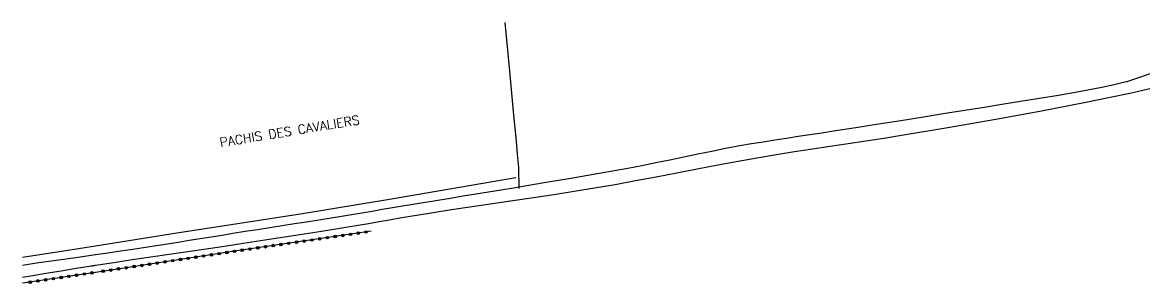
# Model space of a CAD drawing. Header units: millimetres. Extents: x 173000 to 174000, y 130000 to 131001.
# Drawn here: x 173000 to 173215.3, y 130511.7 to 130561.9 of the extents above; entities that cross this region are included whole.
import ezdxf

# ---------------------------------------------------------------- set-up
doc = ezdxf.new("R2010")
doc.units = ezdxf.units.MM
doc.layers.get('0').update_dxf_attribs({"linetype": 'CONTINUOUS'})
for name, color, linetype in [('W0071', 7, 'CONTINUOUS'), ('W0323', 7, 'CONTINUOUS'), ('W0330', 7, 'CONTINUOUS'), ('W0989', 7, 'CONTINUOUS')]:
    doc.layers.add(name, color=color, linetype=linetype)
doc.styles.get("Standard").update_dxf_attribs({"font": 'romans.shx', "width": 0.85})

# ---------------------------------------------------------------- blocks, each defined once
blk = doc.blocks.new('t323o')
at = {"color": 0, "linetype": 'Continuous'}
for radius in [0.25, 0.15]:
    blk.add_circle((0, 0), radius, dxfattribs=at)

msp = doc.modelspace()

# ---------------------------------------------------------------- linework, layer by layer
at = {"layer": 'W0071'}
for points in [[(173211.77, 130550.49), (173222.38, 130554.16)], [(173211.77, 130550.49), (173209.44, 130549.91), (173207.09, 130549.41), (173204.73, 130548.94), (173202.37, 130548.5), (173198.76, 130547.85), (173195.13, 130547.27), (173191.51, 130546.7), (173187.88, 130546.12), (173184.13, 130545.52), (173180.38, 130544.91), (173176.63, 130544.31), (173172.87, 130543.7), (173168.55, 130543.02), (173164.23, 130542.34), (173159.91, 130541.66), (173155.59, 130540.98), (173153.34, 130540.63), (173151.09, 130540.29), (173148.84, 130539.96), (173146.6, 130539.62), (173144.35, 130539.28), (173142.1, 130538.92), (173139.86, 130538.55), (173137.62, 130538.16), (173134.92, 130537.66), (173132.24, 130537.13), (173129.55, 130536.58), (173126.87, 130536.02), (173124.19, 130535.46), (173121.51, 130534.9), (173118.82, 130534.36), (173116.13, 130533.84), (173110.66, 130532.85), (173105.19, 130531.91), (173099.72, 130531), (173094.24, 130530.08), (173091.82, 130529.68), (173089.4, 130529.28), (173086.98, 130528.89), (173084.56, 130528.49), (173082.14, 130528.1), (173079.72, 130527.71), (173077.3, 130527.31), (173074.89, 130526.91), (173072.93, 130526.59), (173070.98, 130526.26), (173069.02, 130525.93), (173067.07, 130525.6), (173065.11, 130525.28), (173063.16, 130524.95), (173061.2, 130524.63), (173059.24, 130524.31), (173056.89, 130523.93), (173054.53, 130523.55), (173052.17, 130523.18), (173049.81, 130522.81), (173047.46, 130522.44), (173045.1, 130522.07), (173042.74, 130521.7), (173040.38, 130521.32), (173038.29, 130520.99), (173036.19, 130520.65), (173034.1, 130520.31), (173032, 130519.97), (173029.9, 130519.63), (173027.81, 130519.3), (173025.71, 130518.97), (173023.61, 130518.65), (173021.21, 130518.28), (173018.81, 130517.93), (173016.4, 130517.58), (173014, 130517.23)], [(173014, 130515.25), (173017.54, 130515.79), (173021.08, 130516.33), (173024.62, 130516.85), (173028.16, 130517.37), (173031.71, 130517.89), (173035.25, 130518.41), (173038.79, 130518.93), (173042.33, 130519.47), (173047.36, 130520.24), (173052.38, 130521.02), (173057.4, 130521.81), (173062.41, 130522.61), (173064.42, 130522.95), (173066.42, 130523.29), (173068.42, 130523.63), (173070.42, 130523.98), (173072.42, 130524.33), (173074.42, 130524.67), (173076.43, 130525.01), (173078.43, 130525.34), (173082.35, 130525.95), (173086.26, 130526.55), (173090.18, 130527.12), (173094.1, 130527.69), (173098.02, 130528.27), (173101.94, 130528.85), (173105.85, 130529.46), (173109.76, 130530.11), (173113.71, 130530.79), (173117.65, 130531.52), (173121.59, 130532.26), (173125.53, 130533.02), (173129.46, 130533.78), (173133.4, 130534.53), (173137.34, 130535.26), (173141.28, 130535.95), (173144.7, 130536.52), (173148.12, 130537.07), (173151.55, 130537.59), (173154.97, 130538.1), (173158.4, 130538.61), (173161.83, 130539.13), (173165.25, 130539.67), (173168.67, 130540.23), (173177.52, 130541.72), (173186.36, 130543.24), (173195.19, 130544.84), (173203.99, 130546.55), (173208.38, 130547.45), (173212.76, 130548.4), (173217.12, 130549.4)], [(173014, 130517.23), (173010.24, 130516.7), (173006.47, 130516.16), (173002.71, 130515.62), (173000, 130515.21)], [(173000, 130512.95), (173001.59, 130513.22), (173004.49, 130513.7), (173007.4, 130514.19), (173010.3, 130514.66), (173013.21, 130515.12), (173013.41, 130515.15), (173013.6, 130515.18), (173013.8, 130515.22), (173014, 130515.25)]]:
    msp.add_lwpolyline(points, dxfattribs=at)
at = {"layer": 'W0323'}
for points in [[(173066.88, 130521.77), (173041.11, 130517.99), (173018.26, 130514.51), (173014, 130513.88)], [(173014, 130513.88), (173000, 130511.78)]]:
    msp.add_lwpolyline(points, dxfattribs=at)
at = {"layer": 'W0330'}
for points in [[(173092.57, 130561.9), (173093.39, 130553.22), (173094.24, 130544.08), (173094.47, 130541.57), (173094.7, 130539.07), (173094.93, 130536.56), (173095.15, 130534.05)], [(173095.15, 130534.05), (173095.25, 130530.01)], [(173094.66, 130532.06), (173070.82, 130527.95), (173053.35, 130525.08), (173029.65, 130521.39), (173014, 130518.92)], [(173014, 130518.92), (173008.7, 130518.08), (173000, 130516.76)]]:
    msp.add_lwpolyline(points, dxfattribs=at)

# ---------------------------------------------------------------- block references
at = {"layer": 'W0323'}
for p, rotation in [((173058.5, 130520.54), 188.3489388196552), ((173059.99, 130520.76), 188.3489388196552), ((173061.47, 130520.98), 188.3489388196552), ((173062.96, 130521.19), 188.3489388196552), ((173064.44, 130521.41), 188.3489388196552), ((173065.92, 130521.63), 188.3489388196552), ((173043.66, 130518.36), 188.3489388196552), ((173045.15, 130518.58), 188.3489388196552), ((173046.63, 130518.8), 188.3489388196552), ((173048.11, 130519.02), 188.3489388196552), ((173049.6, 130519.23), 188.3489388196552), ((173051.08, 130519.45), 188.3489388196552), ((173052.57, 130519.67), 188.3489388196552), ((173054.05, 130519.89), 188.3489388196552), ((173055.54, 130520.1), 188.3489388196552), ((173057.02, 130520.32), 188.3489388196552), ((173028.83, 130516.12), 188.6483831169159), ((173030.31, 130516.35), 188.6483831169159), ((173031.8, 130516.57), 188.6483831169159), ((173033.28, 130516.8), 188.6483831169159), ((173034.76, 130517.02), 188.6483831169159), ((173036.25, 130517.25), 188.6483831169159), ((173037.73, 130517.47), 188.6483831169159), ((173039.21, 130517.7), 188.6483831169159), ((173040.69, 130517.92), 188.6483831169159), ((173042.18, 130518.14), 188.3489388196552), ((173015.48, 130514.1), 188.4993405867101), ((173016.97, 130514.32), 188.4993405867101), ((173018.45, 130514.54), 188.6483831169159), ((173019.93, 130514.77), 188.6483831169159), ((173021.42, 130514.99), 188.6483831169159), ((173022.9, 130515.22), 188.6483831169159), ((173024.38, 130515.44), 188.6483831169159), ((173025.87, 130515.67), 188.6483831169159), ((173027.35, 130515.89), 188.6483831169159), ((173001.48, 130512), 188.4993405867998), ((173002.97, 130512.23), 188.4993405867998), ((173004.45, 130512.45), 188.4993405867998), ((173005.93, 130512.67), 188.4993405867998), ((173007.42, 130512.89), 188.4993405867998), ((173008.9, 130513.11), 188.4993405867998), ((173010.38, 130513.34), 188.4993405867998), ((173011.87, 130513.56), 188.4993405867998), ((173013.35, 130513.78), 188.4993405867998)]:
    msp.add_blockref('t323o', p, dxfattribs=dict(at, rotation=rotation))

# ---------------------------------------------------------------- texts
at = {"layer": 'W0989'}
msp.add_text('PACHIS DES CAVALIERS', height=1.75, rotation=9.33, dxfattribs=at).set_placement((173038.01, 130537.95))

doc.saveas('drawing.dxf')
